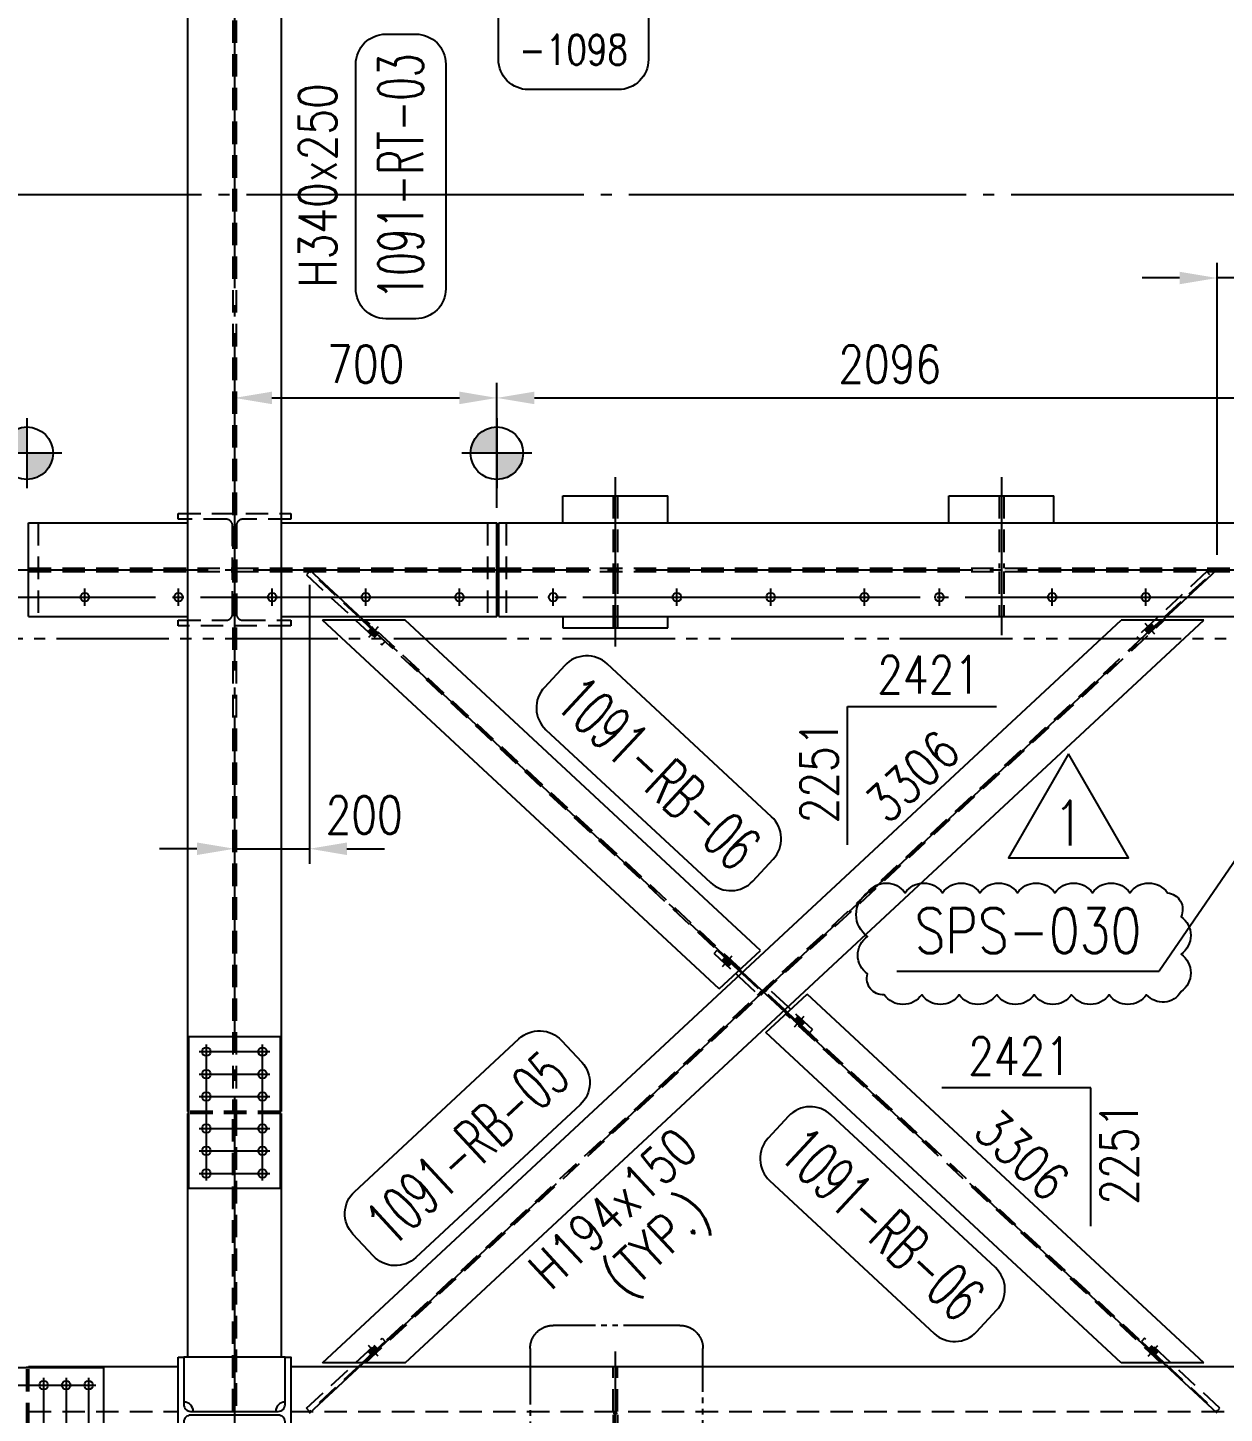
# Model space of a CAD drawing. Header units: millimetres. Extents: x 0 to 232280, y -26939 to 23794.
# Drawn here: x 70292 to 73484, y 8517 to 12214 of the extents above; entities that cross this region are included whole.
import ezdxf
from ezdxf.enums import TextEntityAlignment as Align

# ---------------------------------------------------------------- set-up
doc = ezdxf.new("R2010")
doc.units = ezdxf.units.MM
doc.header["$LTSCALE"] = 30
for name, pattern in [('JNK-CENTER', [34, 30, -1.5, 1, -1.5]), ('JNK-HIDDEN', [3, 2, -1]), ('PH2', [15, 10, -1, 1, -1, 1, -1])]:
    doc.linetypes.add(name, pattern=pattern)
for name, color, linetype in [('CEN-R', 1, 'JNK-CENTER'), ('CON-G', 3, 'Continuous'), ('CON-W', 7, 'Continuous'), ('CON-Y', 2, 'Continuous'), ('det', 2, 'PH2'), ('Dim-W', 7, 'Continuous'), ('HID-Y', 2, 'JNK-HIDDEN'), ('rev-1', 2, 'Continuous'), ('STL-OBJT', 7, 'Continuous')]:
    doc.layers.add(name, color=color, linetype=linetype)
doc.styles.add('SIMPLEX', font='simplex.shx', dxfattribs={"width": 0.8})
doc.dimstyles.new('DIM40', dxfattribs={"dimscale": 40, "dimtxt": 2.5, "dimasz": 2.5, "dimexe": 1, "dimexo": 1, "dimgap": 1, "dimtad": 1, "dimdec": 0, "dimdsep": 46, "dimtxsty": 'SIMPLEX', "dimcen": 0, "dimclrd": 7, "dimclre": 7, "dimclrt": 2, "dimadec": 1, "dimazin": 2, "dimtfac": 1, "dimtdec": 0, "dimtix": 1, "dimtmove": 2, "dimatfit": 2, "dimfxl": 1, "dimtolj": 1, "dimtzin": 0, "dimarcsym": 1})

# ---------------------------------------------------------------- blocks, each defined once
blk = doc.blocks.new('f21222')
at = {"layer": 'CEN-R'}
for p, q in [((319744, -21651.3), (319744, -21839.7)), ((319804, -21651.3), (319804, -21839.7)), ((319864, -21651.3), (319864, -21839.7)), ((319949, -21651.3), (319949, -21839.7)), ((320009, -21651.3), (320009, -21839.7)), ((320069, -21651.3), (320069, -21839.7)), ((319724.8, -21670.5), (320088.1, -21670.5)), ((319724.8, -21820.5), (320088.1, -21820.5))]:
    blk.add_line(p, q, dxfattribs=at)
at = {"layer": 'CON-G'}
for p, q in [((319904, -21620.5), (319904, -21623.5)), ((319909, -21620.5), (319909, -21623.5)), ((319904, -21867.5), (319904, -21870.5)), ((319909, -21867.5), (319909, -21870.5))]:
    blk.add_line(p, q, dxfattribs=at)
blk.add_lwpolyline([(319704, -21623.5), (320109, -21623.5), (320109, -21867.5), (319704, -21867.5)], close=True, dxfattribs=at)
for centre in [(319744, -21670.5), (319804, -21670.5), (319864, -21670.5), (319949, -21670.5), (320009, -21670.5), (320069, -21670.5), (319744, -21820.5), (319804, -21820.5), (319864, -21820.5), (319949, -21820.5), (320009, -21820.5), (320069, -21820.5)]:
    blk.add_circle(centre, 11.5, dxfattribs=at)
at = {"layer": 'HID-Y'}
for p, q in [((319904, -21867.5), (319904, -21623.5)), ((319909, -21867.5), (319909, -21623.5))]:
    blk.add_line(p, q, dxfattribs=at)
blk = doc.blocks.new('A$C15C745DD')
at = {"layer": 'CEN-R'}
for p, q in [((8271, 0), (8271, 46)), ((8520.4, 0), (8520.4, 46)), ((8770.4, 0), (8770.4, 46)), ((9020.4, 0), (9020.4, 46)), ((9270.4, 0), (9270.4, 46)), ((9520.4, 0), (9520.4, 46)), ((9850.4, 0), (9850.4, 46)), ((10100.4, 0), (10100.4, 46)), ((10350.4, 0), (10350.4, 46)), ((10550.4, 0), (10550.4, 46)), ((10851, 0), (10851, 46)), ((11101, 0), (11101, 46)), ((419.5, 23), (15812.5, 23))]:
    blk.add_line(p, q, dxfattribs=at)
at = {"layer": 'CON-G'}
for centre in [(8271, 23), (8520.4, 23), (8770.4, 23), (9020.4, 23), (9270.4, 23), (9520.4, 23), (9850.4, 23), (10100.4, 23), (10350.4, 23), (10550.4, 23), (10851, 23), (11101, 23)]:
    blk.add_circle(centre, 11.5, dxfattribs=at)
blk = doc.blocks.new('DUCT-TAG')
at = {"layer": 'CON-G'}
blk.add_lwpolyline([(-9.49, -1), (-9.49, 1, -0.414214), (-7.49, 3), (7.49, 3, -0.414214), (9.49, 1), (9.49, -1, -0.414214), (7.49, -3), (-7.49, -3, -0.414214)], format="xyb", close=True, dxfattribs=at)
at = {"layer": 'CON-G', "style": 'SIMPLEX', "width": 1.246304}
blk.add_attdef('NAME', text='', height=3, dxfattribs=at).set_placement((-8.19, -1.5), (8.19, -1.5), align=Align.FIT)
at = {"layer": 'CON-Y', "style": 'SIMPLEX'}
blk.add_attdef('ELEVATION', text='', height=2, dxfattribs=at).set_placement((0, -6.02), align=Align.CENTER)
blk = doc.blocks.new('A$C2CBE0A01')
at = {"layer": 'CEN-R'}
for p, q in [((290, 125, 0), (-40, 125, 0)), ((65, 49), (65, 112)), ((33.5, 80.5), (96.5, 80.5))]:
    blk.add_line(p, q, dxfattribs=at)
blk.add_circle((125, 125), 3, dxfattribs=at)
at = {"layer": 'CON-G'}
blk.add_circle((65, 80.5), 11.5, dxfattribs=at)
at = {"layer": 'HID-Y'}
for p, q in [((120.5, 131, 0), (0, 131, 0)), ((120.5, 119, 0), (0, 119, 0)), ((129.5, 131, 0), (250, 131, 0)), ((129.5, 119, 0), (250, 119, 0))]:
    blk.add_line(p, q, dxfattribs=at)
blk = doc.blocks.new('A$C7CE80021')
at = {"layer": 'Dim-W'}
h = blk.add_hatch(color=256, dxfattribs=at)
h.paths.add_polyline_path([(184.7, 2099.7), (176.3, 2107.6), (168.1, 2098.8), (176.5, 2091)])
h.paths.add_polyline_path([(184.7, 2099.7), (176.5, 2091), (185, 2083.1), (193.1, 2091.9)])
h.paths.add_polyline_path([(176.5, 2091), (174.5, 2088.8), (182.9, 2080.9), (185, 2083.1)])
h.paths.add_polyline_path([(174.5, 2088.8), (172.4, 2086.6), (180.9, 2078.7), (182.9, 2080.9)])
h.paths.add_polyline_path([(166.1, 2096.6), (164, 2094.4), (172.4, 2086.6), (174.5, 2088.8)])
blk.add_hatch(color=256, dxfattribs=at).paths.add_polyline_path([(168.1, 2098.8), (166.1, 2096.6), (174.5, 2088.8), (176.5, 2091)])
h = blk.add_hatch(color=256, dxfattribs=at)
h.paths.add_polyline_path([(2248.3, 181.1), (2240.1, 172.3), (2248.6, 164.4), (2256.7, 173.2)])
h.paths.add_polyline_path([(2256.7, 173.2), (2248.6, 164.4), (2257, 156.6), (2265.1, 165.4)])
h.paths.add_polyline_path([(2248.6, 164.4), (2246.5, 162.2), (2254.9, 154.4), (2257, 156.6)])
h.paths.add_polyline_path([(2246.5, 162.2), (2244.5, 160), (2252.9, 152.2), (2254.9, 154.4)])
h.paths.add_polyline_path([(2238.1, 170.1), (2236, 167.9), (2244.5, 160), (2246.5, 162.2)])
h.paths.add_polyline_path([(2240.1, 172.3), (2238.1, 170.1), (2246.5, 162.2), (2248.6, 164.4)])
at = {"layer": 'CEN-R'}
for p, q in [((2421, 0), (0, 2251)), ((165.6, 2079.2), (191.5, 2107.1)), ((2237.7, 152.7), (2263.5, 180.5))]:
    blk.add_line(p, q, dxfattribs=at)
at = {"layer": 'CON-G'}
for p, q in [((35.1, 2116), (255.3, 2116)), ((2165.7, 135), (35.1, 2116)), ((2385.9, 135), (255.3, 2116)), ((2165.7, 135), (2385.9, 135))]:
    blk.add_line(p, q, dxfattribs=at)
at = {"layer": 'HID-Y'}
for p, q in [((2271.4, 135), (140.8, 2116)), ((2280.2, 135), (149.6, 2116)), ((164, 2094.4), (176.3, 2107.6)), ((180.9, 2078.7), (193.1, 2091.9)), ((2236, 167.9), (2248.3, 181.1)), ((2252.9, 152.2), (2265.1, 165.4))]:
    blk.add_line(p, q, dxfattribs=at)
for points in [[(18.7, 2237.7), (26.9, 2246.5), (214, 2072.5), (205.8, 2063.7)], [(2219.3, 191.7), (2420.6, 4.5), (2428.7, 13.3), (2227.4, 200.5)]]:
    blk.add_lwpolyline(points, close=True, dxfattribs=at)
blk = doc.blocks.new('A$C3BB63236')
at = {"layer": 'CON-G'}
for p, q in [((57.8, 62.5), (65.1, 69.3)), ((66.6, 54.3), (73.9, 61.2))]:
    blk.add_line(p, q, dxfattribs=at)
at = {"layer": 'HID-Y'}
for p, q in [((65.1, 69.3), (118, 118.5)), ((118, 118.5), (126.2, 109.7)), ((73.9, 61.2), (126.2, 109.7)), ((0, 8.8), (57.8, 62.5)), ((8.2, 0), (66, 53.7)), ((0, 8.8), (8.2, 0))]:
    blk.add_line(p, q, dxfattribs=at)
blk = doc.blocks.new('A$C16163B7B')
at = {"layer": 'Dim-W'}
h = blk.add_hatch(color=256, dxfattribs=at)
h.paths.add_polyline_path([(1320.2, 1199.8), (1328.6, 1207.6), (1320.4, 1216.4), (1312, 1208.6)])
h.paths.add_polyline_path([(1311.7, 1192), (1320.2, 1199.8), (1312, 1208.6), (1303.6, 1200.7)])
h.paths.add_polyline_path([(1312, 1208.6), (1309.9, 1210.8), (1301.5, 1202.9), (1303.6, 1200.7)])
h.paths.add_polyline_path([(1309.9, 1210.8), (1307.9, 1213), (1299.5, 1205.1), (1301.5, 1202.9)])
h.paths.add_polyline_path([(1320.4, 1216.4), (1318.4, 1218.6), (1309.9, 1210.8), (1312, 1208.6)])
h.paths.add_polyline_path([(1307.9, 1213), (1309.9, 1210.8), (1318.4, 1218.6), (1316.3, 1220.8)])
h = blk.add_hatch(color=256, dxfattribs=at)
h.paths.add_polyline_path([(1116.3, 1051.2), (1107.9, 1043.4), (1116.1, 1034.6), (1124.5, 1042.4)])
h.paths.add_polyline_path([(1124.7, 1059), (1116.3, 1051.2), (1124.5, 1042.4), (1132.9, 1050.3)])
h.paths.add_polyline_path([(1124.5, 1042.4), (1126.5, 1040.2), (1134.9, 1048.1), (1132.9, 1050.3)])
h.paths.add_polyline_path([(1126.5, 1040.2), (1128.6, 1038), (1137, 1045.9), (1134.9, 1048.1)])
h.paths.add_polyline_path([(1116.1, 1034.6), (1118.1, 1032.4), (1126.5, 1040.2), (1124.5, 1042.4)])
h.paths.add_polyline_path([(1128.6, 1038), (1126.5, 1040.2), (1118.1, 1032.4), (1120.1, 1030.2)])
at = {"layer": 'CEN-R'}
for p, q in [((7.7, 0), (2428.7, 2251)), ((2245.4, 2098.3), (2271.3, 2070.5)), ((1327, 1192.5), (1301.1, 1220.3)), ((1109.5, 1058.5), (1135.4, 1030.7)), ((191.1, 152.7), (165.2, 180.5))]:
    blk.add_line(p, q, dxfattribs=at)
at = {"layer": 'CON-G'}
for p, q in [((1225.6, 1234.7), (2173.4, 2116)), ((1335.7, 1132.3), (2393.7, 2116)), ((2173.4, 2116), (2393.7, 2116)), ((1335.7, 1132.3), (1225.6, 1234.7)), ((42.8, 135), (1100.7, 1118.7)), ((1210.9, 1016.3), (1100.7, 1118.7)), ((263.1, 135), (1210.9, 1016.3)), ((42.8, 135), (263.1, 135))]:
    blk.add_line(p, q, dxfattribs=at)
at = {"layer": 'CON-W', "const_width": 23}
for points in [[(2252.2, 2091), (2264.5, 2077.8)], [(172, 173.2), (184.3, 160)]]:
    blk.add_lwpolyline(points, dxfattribs=at)
at = {"layer": 'HID-Y'}
for p, q in [((1278.4, 1185.6), (2279.1, 2116)), ((1282.9, 1181.5), (2287.9, 2116)), ((2243.8, 2083.1), (2256, 2069.9)), ((2260.6, 2098.8), (2272.9, 2085.6)), ((1328.6, 1207.6), (1316.3, 1220.8)), ((1311.7, 1192), (1299.5, 1205.1)), ((148.5, 135), (1153.6, 1069.5)), ((157.3, 135), (1158, 1065.4)), ((1107.9, 1043.4), (1120.1, 1030.2)), ((1124.7, 1059), (1137, 1045.9)), ((175.8, 152.2), (163.6, 165.4)), ((192.7, 167.9), (180.4, 181.1))]:
    blk.add_line(p, q, dxfattribs=at)
for points in [[(2436.5, 2237.7), (2235.2, 2050.5), (2227, 2059.3), (2428.3, 2246.5)], [(8.2, 4.5), (0, 13.3), (201.3, 200.5), (209.5, 191.7)]]:
    blk.add_lwpolyline(points, close=True, dxfattribs=at)
at = {"layer": 'CON-G', "rotation": 180.0000000000653}
blk.add_blockref('A$C3BB63236', (1349.5, 1235.8), dxfattribs=at)
at = {"layer": 'CON-G'}
blk.add_blockref('A$C3BB63236', (1087, 1015.2), dxfattribs=at)
blk = doc.blocks.new('A$C4AD638C7')
at = {"layer": 'det', "ltscale": 0.5}
for p, q in [((61.6, 464.4, 0), (399.3, 464.4, 0)), ((0, 61.6, 0), (0, 402.8, 0)), ((460.9, 402.8, 0), (460.9, 61.6, 0)), ((399.3, 0, 0), (61.6, 0, 0))]:
    blk.add_line(p, q, dxfattribs=at)
for centre, start, end in [((61.6, 402.8, 0), 90, 180), ((399.3, 402.8, 0), 0, 90), ((61.6, 61.6, 0), 180, 270), ((399.3, 61.6, 0), 270, 0)]:
    blk.add_arc(centre, 61.6, start, end, dxfattribs=at)
blk = doc.blocks.new('det-tag')
at = {"layer": 'CON-Y'}
blk.add_line((5, 0), (-5, 0), dxfattribs=at)
blk.add_lwpolyline([(-3, -5), (3, -5, 0.414214), (5, -3), (5, 3, 0.414214), (3, 5), (-3, 5, 0.414214), (-5, 3), (-5, -3, 0.414214)], format="xyb", close=True, dxfattribs=at)
at = {"layer": 'CON-G', "style": 'SIMPLEX', "width": 0.8}
blk.add_attdef('TAG', text='', height=3.5, dxfattribs=at).set_placement((0.023, 0.58), align=Align.CENTER)
at = {"layer": 'CON-Y', "style": 'SIMPLEX', "width": 0.8}
blk.add_attdef('-8888', text='', height=2, dxfattribs=at).set_placement((0, -3.34), align=Align.CENTER)
blk = doc.blocks.new('A$C75AB0DFC')
at = {"layer": 'CEN-R'}
blk.add_line((140, 452), (140, 0), dxfattribs=at)
at = {"layer": 'CON-G'}
for p, q in [((0, 402), (280, 402)), ((0, 330), (0, 402)), ((280, 330), (280, 402)), ((0, 80), (0, 50)), ((280, 50), (280, 80)), ((0, 50), (280, 50))]:
    blk.add_line(p, q, dxfattribs=at)
at = {"layer": 'HID-Y'}
for p, q in [((134, 402), (134, 209.5)), ((146, 402), (146, 209.5)), ((134, 200.5), (134, 50)), ((146, 200.5), (146, 50))]:
    blk.add_line(p, q, dxfattribs=at)
blk = doc.blocks.new('A$C3987752D')
at = {"layer": 'CEN-R'}
blk.add_line((140, 422), (140, 0), dxfattribs=at)
at = {"layer": 'CON-G'}
for p, q in [((0, 372), (280, 372)), ((0, 300), (0, 372)), ((280, 300), (280, 372))]:
    blk.add_line(p, q, dxfattribs=at)
at = {"layer": 'HID-Y'}
for p, q in [((134, 372), (134, 179.5)), ((146, 372), (146, 179.5)), ((134, 170.5), (134, 50)), ((146, 170.5), (146, 50))]:
    blk.add_line(p, q, dxfattribs=at)
blk = doc.blocks.new('A$C5A3D7FFA')
at = {"layer": 'det'}
blk.add_line((17030.6, 0), (72, 0), dxfattribs=at)
blk = doc.blocks.new('*D1288')
at = {"layer": 'DEFPOINTS', "color": 0, "transparency": 16777216}
for p in [(70844, 11226.3), (71544, 11226.3), (71544, 10892.8)]:
    blk.add_point(p, dxfattribs=at)
at = {"layer": 'Dim-W', "color": 7, "linetype": 'ByBlock', "lineweight": -2, "transparency": 16777216}
for p, q in [((71544, 10932.8), (71544, 11266.3)), ((70944, 11226.3), (71444, 11226.3))]:
    blk.add_line(p, q, dxfattribs=at)
at = {"layer": 'Dim-W', "color": 7, "transparency": 16777216}
for points in [[(70944, 11243), (70944, 11209.6), (70844, 11226.3)], [(71444, 11243), (71444, 11209.6), (71544, 11226.3)]]:
    blk.add_solid(points, dxfattribs=at)
at = {"layer": 'Dim-W', "color": 2, "transparency": 16777216, "insert": (71194, 11316.3), "char_height": 100, "attachment_point": 5, "style": 'SIMPLEX'}
blk.add_mtext('\\A1;700', dxfattribs=at)
blk = doc.blocks.new('*D1333')
at = {"layer": 'DEFPOINTS', "color": 0, "transparency": 16777216}
for p in [(71544, 11226.3), (73640, 11226.3), (73640, 10767.8)]:
    blk.add_point(p, dxfattribs=at)
at = {"layer": 'Dim-W', "color": 7, "linetype": 'ByBlock', "lineweight": -2, "transparency": 16777216}
for p, q in [((73640, 10807.8), (73640, 11266.3)), ((71644, 11226.3), (73540, 11226.3))]:
    blk.add_line(p, q, dxfattribs=at)
at = {"layer": 'Dim-W', "color": 7, "transparency": 16777216}
for points in [[(71644, 11243), (71644, 11209.6), (71544, 11226.3)], [(73540, 11243), (73540, 11209.6), (73640, 11226.3)]]:
    blk.add_solid(points, dxfattribs=at)
at = {"layer": 'Dim-W', "color": 2, "transparency": 16777216, "insert": (72592, 11316.3), "char_height": 100, "attachment_point": 5, "style": 'SIMPLEX'}
blk.add_mtext('\\A1;2096', dxfattribs=at)
blk = doc.blocks.new('*D1338')
at = {"layer": 'DEFPOINTS', "color": 0, "transparency": 16777216}
for p in [(71044, 10767.8), (70844, 10023.2), (71044, 10023.2)]:
    blk.add_point(p, dxfattribs=at)
at = {"layer": 'Dim-W', "color": 7, "linetype": 'ByBlock', "lineweight": -2, "transparency": 16777216}
for p, q in [((71044, 10727.8), (71044, 9983.2)), ((70744, 10023.2), (70644, 10023.2)), ((70844, 10023.2), (71044, 10023.2)), ((71144, 10023.2), (71244, 10023.2))]:
    blk.add_line(p, q, dxfattribs=at)
at = {"layer": 'Dim-W', "color": 7, "transparency": 16777216}
for points in [[(70744, 10039.9), (70744, 10006.5), (70844, 10023.2)], [(71144, 10039.9), (71144, 10006.5), (71044, 10023.2)]]:
    blk.add_solid(points, dxfattribs=at)
at = {"layer": 'Dim-W', "color": 2, "transparency": 16777216, "insert": (71190, 10113.2), "char_height": 100, "attachment_point": 5, "style": 'SIMPLEX'}
blk.add_mtext('\\A1;200', dxfattribs=at)
blk = doc.blocks.new('*D1340')
at = {"layer": 'DEFPOINTS', "color": 0, "transparency": 16777216}
for p in [(73465, 11546.3), (73640, 11226.3), (73465, 10767.8)]:
    blk.add_point(p, dxfattribs=at)
at = {"layer": 'Dim-W', "color": 7, "linetype": 'ByBlock', "lineweight": -2, "transparency": 16777216}
for p, q in [((73465, 10807.8), (73465, 11586.3)), ((73640, 11266.3), (73640, 11586.3)), ((73365, 11546.3), (73265, 11546.3)), ((73640, 11546.3), (73465, 11546.3)), ((73740, 11546.3), (73840, 11546.3))]:
    blk.add_line(p, q, dxfattribs=at)
at = {"layer": 'Dim-W', "color": 7, "transparency": 16777216}
for points in [[(73365, 11563), (73365, 11529.6), (73465, 11546.3)], [(73740, 11563), (73740, 11529.6), (73640, 11546.3)]]:
    blk.add_solid(points, dxfattribs=at)
at = {"layer": 'Dim-W', "color": 2, "transparency": 16777216, "insert": (73809.1, 11636.3), "char_height": 100, "attachment_point": 5, "style": 'SIMPLEX'}
blk.add_mtext('\\A1;175', dxfattribs=at)
blk = doc.blocks.new('A$C7A451379')
at = {"layer": 'HID-Y'}
for p, q in [((0, 285), (0, 300)), ((0, 300), (300, 300)), ((300, 300), (300, 285)), ((127, 285), (0, 285)), ((145, 33), (145, 267)), ((155, 267), (155, 33)), ((300, 285), (173, 285)), ((0, 0), (0, 15)), ((0, 15), (127, 15)), ((300, 0), (0, 0)), ((173, 15), (300, 15)), ((300, 15), (300, 0))]:
    blk.add_line(p, q, dxfattribs=at)
for centre, start, end in [((127, 267), 0, 90), ((173, 267), 90, 180), ((127, 33), 270, 0), ((173, 33), 180, 270)]:
    blk.add_arc(centre, 18, start, end, dxfattribs=at)
blk = doc.blocks.new('revmark')
at = {"layer": 'rev-1'}
blk.add_lwpolyline([(0, 0), (-4, -6.928), (4, -6.928)], close=True, dxfattribs=at)
at = {"layer": 'rev-1', "style": 'SIMPLEX', "width": 0.8}
blk.add_attdef('REVMARK', text='', height=3, dxfattribs=at).set_placement((0, -4.619), align=Align.MIDDLE_CENTER)
blk = doc.blocks.new('FS-MARK')
h = blk.add_hatch(color=256)
edge = h.paths.add_edge_path()
edge.add_arc((0, 0), 1.75, 90, 180)
edge.add_line((-1.75, 0), (0, 0))
edge.add_line((0, 0), (0, 1.75))
h = blk.add_hatch(color=256)
edge = h.paths.add_edge_path()
edge.add_line((0, 0), (0, -1.75))
edge.add_arc((0, 0), 1.75, 270, 360)
edge.add_line((1.75, 0), (0, 0))
for p, q in [((0, 2.333), (0, -2.333)), ((2.333, 0), (-2.333, 0))]:
    blk.add_line(p, q)
blk.add_circle((0, 0), 1.75)
at = {"layer": 'CON-Y', "style": 'SIMPLEX', "width": 0.8}
blk.add_attdef('F.S.', (3.195, 0.998), '', height=2.5, dxfattribs=at)

msp = doc.modelspace()

# ---------------------------------------------------------------- linework, layer by layer
at = {"layer": 'CEN-R'}
for p, q in [((70843.98, 17518.78), (70843.98, 6016.78)), ((80955.98, 11767.78), (59133.45, 11767.78)), ((59673.98, 10767.78), (80905.98, 10767.78))]:
    msp.add_line(p, q, dxfattribs=at)
at = {"layer": 'CON-G'}
for p, q in [((70718.98, 14213.78), (70718.98, 9321.78)), ((70968.98, 14213.78), (70968.98, 9321.78)), ((70294.98, 10892.78), (70718.98, 10892.78)), ((70294.98, 10642.78), (70294.98, 10892.78)), ((70968.98, 10892.78), (71543.98, 10892.78)), ((71543.98, 10642.78), (71543.98, 10892.78)), ((71548.98, 10892.78), (77304.98, 10892.78)), ((71548.98, 10642.78), (71548.98, 10892.78)), ((70294.98, 10642.78), (70718.98, 10642.78)), ((70968.98, 10642.78), (71543.98, 10642.78)), ((71548.98, 10642.78), (77304.98, 10642.78)), ((70718.98, 9316.78), (70718.98, 8666.78)), ((70968.98, 9316.78), (70968.98, 8666.78)), ((70978.98, 8666.78), (70708.98, 8666.78)), ((70294.98, 8641.78), (70693.98, 8641.78)), ((70993.98, 8641.78), (80555.98, 8641.78))]:
    msp.add_line(p, q, dxfattribs=at)
msp.add_lwpolyline([(70693.98, 8666.78), (70708.98, 8666.78), (70708.98, 8539.78, 0.4142136), (70726.98, 8521.78), (70960.98, 8521.78, 0.4142136), (70978.98, 8539.78), (70978.98, 8666.78), (70993.98, 8666.78), (70993.98, 8366.78), (70978.98, 8366.78), (70978.98, 8493.78, 0.4142136), (70960.98, 8511.78), (70726.98, 8511.78, 0.4142136), (70708.98, 8493.78), (70708.98, 8366.78), (70693.98, 8366.78)], format="xyb", close=True, dxfattribs=at)
for centre, start, end in [((70708.98, 8521.78), 0, 90), ((70978.98, 8521.78), 90, 180)]:
    msp.add_arc(centre, 25, start, end, dxfattribs=at)
at = {"layer": 'CON-W'}
for p, q in [((72479, 10033.36), (72479, 10403.19)), ((72479, 10403.19), (72876.77, 10403.19)), ((73639.98, 10177.28), (73310.82, 9696.69)), ((72610.82, 9696.69), (73310.82, 9696.69)), ((73128.57, 9385.57), (72730.81, 9385.57)), ((73128.57, 9015.74), (73128.57, 9385.57))]:
    msp.add_line(p, q, dxfattribs=at)
at = {"layer": 'HID-Y'}
for p, q in [((70839.48, 14213.78), (70839.48, 9321.78)), ((70848.48, 14213.78), (70848.48, 9321.78)), ((70319.98, 10892.78), (70319.98, 10642.78)), ((71518.98, 10892.78), (71518.98, 10642.78)), ((71568.98, 10892.78), (71568.98, 10642.78)), ((70294.98, 10772.28), (70839.48, 10772.28)), ((70294.98, 10763.28), (70839.48, 10763.28)), ((70848.48, 10772.28), (71543.98, 10772.28)), ((70848.48, 10763.28), (71543.98, 10763.28)), ((71548.98, 10772.28), (77304.98, 10772.28)), ((71548.98, 10763.28), (77304.98, 10763.28)), ((70839.48, 8521.78), (70839.48, 9316.78)), ((70848.48, 9316.78), (70848.48, 8521.78)), ((70294.98, 8521.28), (70693.98, 8521.28)), ((70993.98, 8521.28), (80555.98, 8521.28))]:
    msp.add_line(p, q, dxfattribs=at)
at = {"layer": 'rev-1'}
msp.add_lwpolyline([(72532.75, 9905.62, -0.5205671), (72632.75, 9905.62, -0.5205671), (72732.75, 9905.62, -0.5205671), (72832.75, 9905.62, -0.5205671), (72932.75, 9905.62, -0.5205671), (73032.75, 9905.62, -0.5205671), (73132.75, 9905.62, -0.5205671), (73232.75, 9905.62, -0.5205671), (73332.75, 9905.62, -0.5205671), (73369.04, 9841.91, -0.5205671), (73369.04, 9741.91, -0.5205671), (73369.04, 9641.91, -0.5205671), (73277.26, 9633.68, -0.5205671), (73177.26, 9633.68, -0.5205671), (73077.26, 9633.68, -0.5205671), (72977.26, 9633.68, -0.5205671), (72877.26, 9633.68, -0.5205671), (72777.26, 9633.68, -0.5205671), (72677.26, 9633.68, -0.5205671), (72577.26, 9633.68, -0.5205671), (72532.75, 9689.17, -0.5205671), (72532.75, 9789.17, -0.5205671)], format="xyb", close=True, dxfattribs=at)

# ---------------------------------------------------------------- block references
at = {"layer": 'CON-G'}
for name, p in [('A$C5A3D7FFA', (61738.7, 10583)), ('A$C15C745DD', (62173.98, 10671.79)), ('A$C75AB0DFC', (71719.98, 10562.78)), ('A$C3987752D', (72749.98, 10592.78))]:
    msp.add_blockref(name, p, dxfattribs=at)
at = {"layer": 'CON-G', "rotation": 180}
msp.add_blockref('A$C7A451379', (70993.98, 10917.78), dxfattribs=at)
at = {"layer": 'CON-G', "xscale": -1}
for name, p in [('A$C7CE80021', (73464.98, 8516.78)), ('A$C16163B7B', (73472.71, 8516.78))]:
    msp.add_blockref(name, p, dxfattribs=at)
at = {"layer": 'CON-G', "xscale": -1, "rotation": 180}
msp.add_blockref('A$C4AD638C7', (71632.78, 8751.42), dxfattribs=at)
at = {"layer": 'CON-W', "rotation": 90.00000000000001}
msp.add_blockref('f21222', (49098.47, -310587.18), dxfattribs=at)
at = {"layer": 'CON-W'}
msp.add_blockref('f21222', (-249613.99, 30262.29), dxfattribs=at)
at = {"layer": 'CON-Y'}
ref = msp.add_blockref('det-tag', (71748.31, 12248.98), dxfattribs=dict(at, xscale=-40, yscale=40, zscale=40))
ref.add_attrib('TAG', '28', dxfattribs={"layer": 'CON-G', "height": 140, "style": 'SIMPLEX', "width": 0.8}).set_placement((71747.38, 12272.18), align=Align.CENTER)
ref.add_attrib('-8888', '-1098', dxfattribs={"height": 80, "style": 'SIMPLEX', "width": 0.8}).set_placement((71748.31, 12115.38), align=Align.CENTER)
at = {"layer": 'Dim-W', "rotation": 90.00000000000001}
msp.add_blockref('A$C2CBE0A01', (71984.98, 8391.78), dxfattribs=at)
at = {"layer": 'rev-1', "xscale": 40, "yscale": 40, "zscale": 40}
msp.add_blockref('revmark', (73068.92, 10276.4), dxfattribs=at).add_auto_attribs({'REVMARK': '1'})
at = {"layer": 'STL-OBJT'}
ref = msp.add_blockref('DUCT-TAG', (71287.76, 11817.29), dxfattribs=dict(at, xscale=40, yscale=40, zscale=40, rotation=90))
ref.add_attrib('NAME', '1091-RT-03', dxfattribs={"layer": 'CON-G', "height": 120, "rotation": 90, "style": 'SIMPLEX', "width": 0.58203}).set_placement((71347.76, 11489.69), (71347.76, 12144.89), align=Align.FIT)
at = {"layer": 'STL-OBJT', "xscale": 40, "yscale": 40, "zscale": 40}
for p in [(70289.98, 11078.79), (71543.98, 11078.79)]:
    msp.add_blockref('FS-MARK', p, dxfattribs=at)
at = {"layer": 'STL-OBJT'}
ref = msp.add_blockref('DUCT-TAG', (71975.89, 10224.63), dxfattribs=dict(at, xscale=-39.99999999999782, yscale=40, zscale=40, rotation=137.0839013647596))
ref.add_attrib('NAME', '1091-RB-06', dxfattribs={"layer": 'CON-G', "height": 120, "rotation": 317.0839, "style": 'SIMPLEX', "width": 0.576181}).set_placement((71695.12, 10403.76), (72174.95, 9957.62), align=Align.FIT)
ref = msp.add_blockref('DUCT-TAG', (71465.24, 9224.12), dxfattribs=dict(at, xscale=39.99999999999009, yscale=39.99999999999999, zscale=40, rotation=222.9160985634925))
ref.add_attrib('NAME', '1091-RB-05', dxfattribs={"layer": 'CON-G', "height": 120, "rotation": 42.9161, "style": 'SIMPLEX', "width": 0.5733}).set_placement((71266.17, 8957.11), (71746.01, 9403.25), align=Align.FIT)
ref = msp.add_blockref('DUCT-TAG', (72572.72, 9021.66), dxfattribs=dict(at, xscale=-39.99999999999782, yscale=40, zscale=40, rotation=137.0839013647596))
ref.add_attrib('NAME', '1091-RB-06', dxfattribs={"layer": 'CON-G', "height": 120, "rotation": 317.0839, "style": 'SIMPLEX', "width": 0.576181}).set_placement((72291.95, 9200.79), (72771.79, 8754.64), align=Align.FIT)

# ---------------------------------------------------------------- texts
at = {"layer": 'CON-G', "style": 'SIMPLEX', "width": 0.8}
msp.add_text('SPS-030', height=120, dxfattribs=at).set_placement((72960.82, 9744.69), align=Align.CENTER)
at = {"layer": 'CON-Y', "style": 'SIMPLEX', "width": 0.8}
for s, rotation, p in [('H340x250', 90, (71115.84, 11520.47)), ('2251', 90, (72453.72, 10090.73)), ('3306', 42.9161, (72586.33, 10086.58)), ('3306', 317.0839, (72810.47, 9262.9)), ('2251', 90, (73253.86, 9073.12)), ('H194x150', 42.9161, (71687.53, 8841.71)), ('(TYP.)', 42.9161, (71884.54, 8824.53))]:
    msp.add_text(s, height=100, rotation=rotation, dxfattribs=at).set_placement(p)
for p in [(72558.67, 10437.85), (72801.28, 9420.23)]:
    msp.add_text('2421', height=100, dxfattribs=at).set_placement(p)

# ---------------------------------------------------------------- dimensions: what is measured, and where the dimension line sits
at = {"layer": 'Dim-W'}
dim = msp.add_linear_dim(base=(73464.98, 11546.3), p1=(73639.98, 11226.3), p2=(73464.98, 10767.78), dimstyle='DIM40', dxfattribs=at)
dim.commit()
dim.dimension.update_dxf_attribs({"geometry": '*D1340', "text_midpoint": (73809.13, 11636.3), "dimtype": 160})
for base, p1, p2, picture, middle in [((71543.98, 11226.3), (70843.98, 11226.3), (71543.98, 10892.78), '*D1288', (71193.98, 11316.3)), ((73639.98, 11226.3), (71543.98, 11226.3), (73639.98, 10767.78), '*D1333', (72591.98, 11316.3))]:
    dim = msp.add_linear_dim(base=base, p1=p1, p2=p2, dimstyle='DIM40', dxfattribs=at)
    dim.commit()
    dim.dimension.update_dxf_attribs({"geometry": picture, "text_midpoint": middle})
dim = msp.add_linear_dim(base=(71043.98, 10023.2), p1=(70843.98, 10023.2), p2=(71043.98, 10767.78), angle=180, dimstyle='DIM40', dxfattribs=at)
dim.commit()
dim.dimension.update_dxf_attribs({"geometry": '*D1338', "text_midpoint": (71190.04, 10113.2), "dimtype": 160})

doc.saveas('drawing.dxf')
